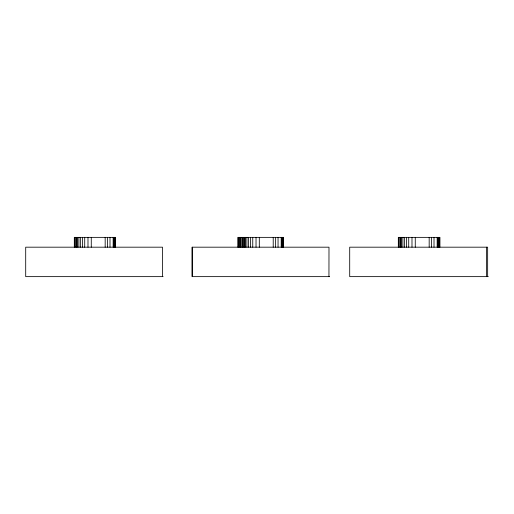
<?xml version="1.0" encoding="UTF-8"?>
<svg xmlns="http://www.w3.org/2000/svg" width="514" height="514" viewBox="0 0 514 514"><rect width="100%" height="100%" fill="white"/><g stroke="black" fill="none" stroke-linecap="round" stroke-linejoin="round"><path stroke-width="0.77" d="M329.647 276.635L192.159 276.635L192.159 247.183L328.992 247.183L328.947 276.635M163.144 276.635L25.7 276.635L25.7 247.183L162.488 247.183L162.488 276.635M488.3 276.635L349.706 276.635L349.706 247.183L487.645 247.183L487.645 276.635M486.495 247.183L486.495 276.635M439.933 247.183L439.933 237.365L398.331 237.365L398.331 247.183M439.624 237.365L439.624 247.183M439.374 237.365L439.361 247.183M439.052 237.365L439.052 247.183M438.802 237.365L438.802 247.183M438.204 237.365L438.204 247.183M437.941 237.365L437.941 247.183M437.157 237.365L437.157 247.183M434.009 237.365L434.009 247.183M431.593 237.365L431.593 247.183M429.177 237.365L429.177 247.183M415.267 237.365L415.267 247.183M411.99 237.365L411.99 247.183M408.714 237.365L408.714 247.183M406.516 237.365L406.516 247.183M404.364 237.365L404.364 247.183M402.892 237.365L402.892 247.183M401.601 237.365L401.601 247.183M400.708 237.365L400.708 247.183M400.528 237.365L400.528 247.183M400.406 237.365L400.406 247.183M399.307 237.365L399.307 247.183M398.575 237.365L398.575 247.183M283.4 247.183L283.4 237.365L237.956 237.365L237.956 247.183M283.092 237.365L283.092 247.183M282.841 237.365L282.841 247.183M282.565 237.365L282.565 247.183M282.244 237.365L282.244 247.183M281.98 237.365L281.98 247.183M281.197 237.365L281.197 247.183M278.048 237.365L278.048 247.183M275.632 237.365L275.632 247.183M273.217 237.365L273.217 247.183M259.307 237.365L259.307 247.183M256.03 237.365L256.03 247.183M252.753 237.365L252.753 247.183M250.556 237.365L250.556 247.183M248.403 237.365L248.403 247.183M246.932 237.365L246.932 247.183M245.647 237.365L245.647 247.183M244.748 237.365L244.748 247.183M244.568 237.365L244.568 247.183M244.446 237.365L244.446 247.183M243.347 237.365L243.347 247.183M242.762 237.365L242.762 247.183M242.614 237.365L242.614 247.183M242.518 237.365L242.518 247.183M242.37 237.365L242.37 247.183M241.233 237.365L241.233 247.183M240.334 237.365L240.334 247.183M240.16 237.365L240.16 247.183M240.032 237.365L240.032 247.183M238.933 237.365L238.933 247.183M238.2 237.365L238.2 247.183M192.204 247.183L192.204 276.635M115.361 247.183L115.361 237.365L74.324 237.365L74.324 247.183M115.046 237.365L115.046 247.183M114.802 237.365L114.802 247.183M114.519 237.365L114.519 247.183M114.198 237.365L114.198 247.183M113.935 237.365L113.935 247.183M113.151 237.365L113.151 247.183M110.002 237.365L110.002 247.183M107.587 237.365L107.587 247.183M105.171 237.365L105.171 247.183M91.267 237.365L91.267 247.183M87.99 237.365L87.99 247.183M84.714 237.365L84.714 247.183M82.516 237.365L82.516 247.183M80.357 237.365L80.357 247.183M78.886 237.365L78.886 247.183M77.601 237.365L77.601 247.183M76.702 237.365L76.702 247.183M76.528 237.365L76.528 247.183M76.4 237.365L76.4 247.183M75.301 237.365L75.301 247.183M74.716 237.365L74.716 247.183M74.569 237.365L74.569 247.183"/></g></svg>
